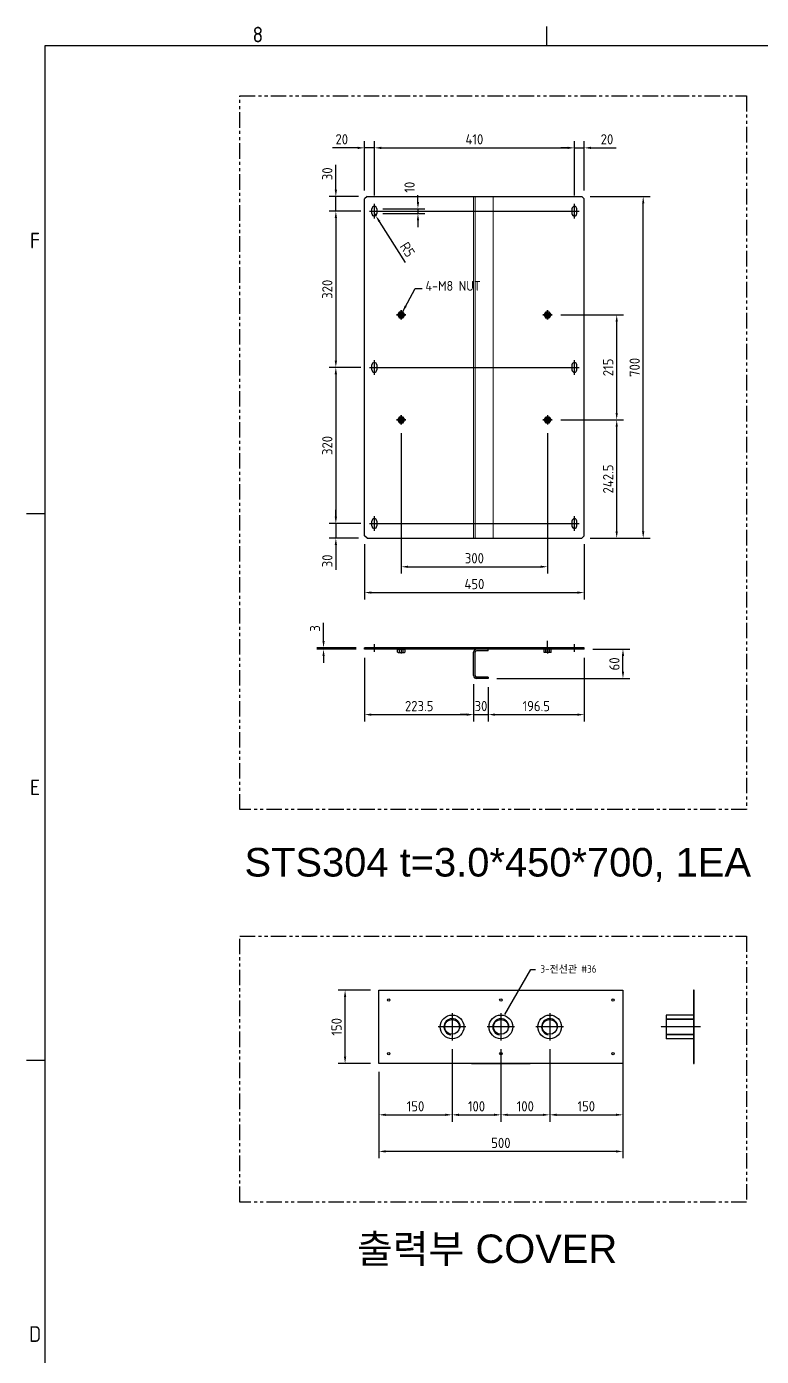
# Model space of a CAD drawing. Header units: inches. Extents: x 12 to 11036, y 8 to 6728.
# Drawn here: x 134 to 1640, y 3882 to 6606 of the extents above; entities that cross this region are included whole.
import ezdxf

# ---------------------------------------------------------------- set-up
doc = ezdxf.new("R2010")
doc.units = ezdxf.units.IN
doc.header["$MEASUREMENT"] = 0
for name, pattern in [('CENTER', [50.8, 31.75, -6.35, 6.35, -6.35]), ('CENTER2', [28.575, 19.05, -3.175, 3.175, -3.175]), ('CHAIN', [0.3543, 0.2362, -0.0295, 0.0591, -0.0295]), ('DASHED', [0.2067, 0.1654, -0.0413]), ('PHANTOMX2', [127, 63.5, -12.7, 12.7, -12.7, 12.7, -12.7])]:
    doc.linetypes.add(name, pattern=pattern)
doc.layers.add('CL', color=1, linetype='CENTER')
doc.layers.add('피치선', color=1, linetype='Continuous')
for name, color, linetype, lineweight in [('가려진 것(ISO)', 2, 'DASHED', 18), ('가시적인 것(ISO)', 3, 'Continuous', 40), ('경계(ISO)', 7, 'Continuous', 25), ('중심 표식(ISO)', 1, 'Continuous', 25)]:
    doc.layers.add(name, color=color, linetype=linetype, lineweight=lineweight)
doc.styles.get("Standard").update_dxf_attribs({"font": 'arial.ttf'})
doc.styles.add('문자 텍스트_PSTEK_POSCO', font='isocp.shx')
doc.styles.add('치수 텍스트_PSTEK_POSCO', font='isocp.shx')
doc.dimstyles.new('치수_PSTEK_POSCO', dxfattribs={"dimscale": 10, "dimtxt": 3, "dimasz": 2, "dimexe": 2, "dimexo": 2.5, "dimgap": 1, "dimtad": 1, "dimrnd": 1e-08, "dimdsep": 46, "dimtxsty": '치수 텍스트_PSTEK_POSCO', "dimcen": 0.09, "dimdle": 10, "dimclrd": 7, "dimclre": 7, "dimclrt": 2, "dimadec": 1, "dimazin": 2, "dimtfac": 1, "dimtmove": 0, "dimatfit": 3, "dimfxl": 0, "dimtolj": 1, "dimlwd": -1, "dimlwe": -1, "dimarcsym": 0})
doc.dimstyles.new('치수_PSTEK_POSCO$7', dxfattribs={"dimscale": 10, "dimtxt": 3, "dimasz": 2, "dimexe": 2, "dimexo": 2.5, "dimgap": 1, "dimtad": 1, "dimrnd": 1e-08, "dimdsep": 46, "dimtxsty": '치수 텍스트_PSTEK_POSCO', "dimcen": 0.09, "dimdle": 10, "dimclrd": 7, "dimclre": 7, "dimclrt": 2, "dimadec": 1, "dimazin": 2, "dimtfac": 1, "dimtmove": 0, "dimatfit": 3, "dimfxl": 0, "dimtolj": 1, "dimlwd": -1, "dimlwe": -1, "dimarcsym": 0})

# ---------------------------------------------------------------- blocks, each defined once
blk = doc.blocks.new('경계 Default Border')
at = {"layer": '경계(ISO)'}
for p, q in [((74.25, 410), (74.25, 412.4)), ((10, 350), (7.6, 350)), ((10, 280), (7.6, 280))]:
    blk.add_line(p, q, dxfattribs=at)
at = {"layer": '경계(ISO)', "flags": 128}
blk.add_lwpolyline([(10, 10), (10, 410), (584, 410), (584, 10), (10, 10)], dxfattribs=at)
at = {"layer": '경계(ISO)', "color": 2, "char_height": 2, "attachment_point": 7, "style": '문자 텍스트_PSTEK_POSCO'}
for s, insert in [('8', (36.55, 410.38)), ('F', (8.03, 384)), ('E', (8.03, 313.98)), ('D', (7.92, 243.98))]:
    blk.add_mtext(s, dxfattribs=dict(at, insert=insert))
blk = doc.blocks.new('A$C61623EBB')
at = {"layer": 'CL'}
for p, q in [((9.5, 0), (-9.5, 0)), ((0, 9.5), (0, -9.5))]:
    blk.add_line(p, q, dxfattribs=at)
at = {"layer": '가려진 것(ISO)'}
for p, q in [((-3.8, 6.5), (-7.5, 0)), ((-7.5, 0), (-3.8, -6.5)), ((3.8, 6.5), (-3.8, 6.5)), ((7.5, 0), (3.8, 6.5)), ((3.8, -6.5), (7.5, 0)), ((-3.8, -6.5), (3.8, -6.5))]:
    blk.add_line(p, q, dxfattribs=at)
for radius in [6.5, 3.28]:
    blk.add_circle((0, 0), radius, dxfattribs=at)
at = {"layer": '피치선'}
blk.add_arc((0, 0), 4, 255.4319, 165.4228, dxfattribs=at)
blk = doc.blocks.new('A$C7D5A04AB')
at = {"color": 4}
for p, q in [((-70, 457.5), (-75, 452.5)), ((-75, -237.5), (-75, 452.5)), ((-70, 457.5), (370, 457.5)), ((375, 452.5), (370, 457.5)), ((375, -237.5), (375, 452.5)), ((-60, 422.5), (-60, 432.5)), ((-50, 432.5), (-50, 422.5)), ((350, 432.5), (350, 422.5)), ((360, 422.5), (360, 432.5)), ((-60, 102.5), (-60, 112.5)), ((-50, 112.5), (-50, 102.5)), ((350, 112.5), (350, 102.5)), ((360, 102.5), (360, 112.5)), ((-60, -217.5), (-60, -207.5)), ((-50, -207.5), (-50, -217.5)), ((350, -207.5), (350, -217.5)), ((360, -217.5), (360, -207.5)), ((-70, -242.5), (-75, -237.5)), ((-70, -242.5), (370, -242.5)), ((370, -242.5), (375, -237.5))]:
    blk.add_line(p, q, dxfattribs=at)
for centre, start, end in [((-55, 432.5), 0, 180), ((355, 432.5), 0, 180), ((-55, 422.5), 180, 0), ((355, 422.5), 180, 0), ((-55, 112.5), 0, 180), ((355, 112.5), 0, 180), ((-55, 102.5), 180, 0), ((355, 102.5), 180, 0), ((-55, -207.5), 0, 180), ((-55, -217.5), 180, 0), ((355, -207.5), 0, 180), ((355, -217.5), 180, 0)]:
    blk.add_arc(centre, 5, start, end, dxfattribs=at)
at = {"layer": '가려진 것(ISO)', "ltscale": 10}
for p, q in [((148.5, -242.5), (148.5, 457.5)), ((151.5, -242.5), (151.5, 457.5)), ((188.5, -242.5), (188.5, 457.5))]:
    blk.add_line(p, q, dxfattribs=at)
at = {"layer": '가시적인 것(ISO)'}
for centre in [(0, 215), (300, 215), (0, 0), (300, 0)]:
    blk.add_circle(centre, 4.5, dxfattribs=at)
at = {"layer": '중심 표식(ISO)', "linetype": 'CENTER2', "ltscale": 0.05}
for p, q in [((-55, 412.5), (-55, 442.5)), ((355, 412.5), (355, 442.5)), ((-65, 427.5), (365, 427.5)), ((-55, 92.5), (-55, 122.5)), ((355, 92.5), (355, 122.5)), ((-65, 107.5), (365, 107.5)), ((-65, -212.5), (365, -212.5)), ((-55, -227.5), (-55, -197.5)), ((355, -227.5), (355, -197.5))]:
    blk.add_line(p, q, dxfattribs=at)
at = {"layer": '중심 표식(ISO)', "linetype": 'Continuous'}
for p, q in [((0, 205.5), (0, 224.5)), ((300, 205.5), (300, 224.5)), ((-9.5, 215), (9.5, 215)), ((290.5, 215), (309.5, 215)), ((-9.5, 0), (9.5, 0)), ((0, -9.5), (0, 9.5)), ((290.5, 0), (309.5, 0)), ((300, 9.5), (300, -9.5))]:
    blk.add_line(p, q, dxfattribs=at)
for p in [(0, 215), (300, 215), (0, 0), (300, 0)]:
    blk.add_blockref('A$C61623EBB', p)
blk = doc.blocks.new('A$C69FF0DC2')
for p, q in [((-7.5, -5.9), (-7.5, 0)), ((-7.5, 0), (7.5, 0)), ((-3.8, -5.9), (-3.8, 0)), ((3.8, -5.9), (3.8, 0)), ((7.5, 0), (7.5, -5.9)), ((-7.5, -5.9), (-6.5, -6.5)), ((-6.5, -6.5), (6.5, -6.5)), ((6.5, -6.5), (7.5, -5.9))]:
    blk.add_line(p, q)
for centre, radius, start, end in [((-5.6, -3.2), 3.32, 235.591, 304.409), ((0.1, 6.5), 13, 252.8014, 269.5998), ((-0.1, 6.5), 13, 270.4002, 287.1986), ((5.6, -3.2), 3.32, 235.591, 304.409)]:
    blk.add_arc(centre, radius, start, end)
at = {"layer": 'CL'}
blk.add_line((0, 2), (0, -8.5), dxfattribs=at)
blk = doc.blocks.new('A$C138348FC')
at = {"color": 4}
for p, q in [((-225, -3), (-225, 0)), ((225, 0), (-225, 0)), ((-165, 0), (165, 0)), ((225, -3), (225, 0)), ((225, -3), (-225, -3)), ((-210, -3), (-210, 0)), ((-200, -3), (-200, 0)), ((-154.5, -3), (-154.5, 0)), ((-145.5, -3), (-145.5, 0)), ((-1.5, -57), (-1.5, -9)), ((1.5, -57), (1.5, -9)), ((28.5, -6), (4.5, -6)), ((28.5, -6), (28.5, -3)), ((145.5, -3), (145.5, 0)), ((154.5, -3), (154.5, 0)), ((200, -3), (200, 0)), ((210, -3), (210, 0)), ((28.5, -60), (4.5, -60)), ((28.5, -63), (4.5, -63)), ((28.5, -60), (28.5, -63))]:
    blk.add_line(p, q, dxfattribs=at)
for centre, radius, start, end in [((4.5, -9), 6, 90, 180), ((4.5, -9), 3, 90, 180), ((4.5, -57), 6, 180, 270), ((4.5, -57), 3, 180, 270)]:
    blk.add_arc(centre, radius, start, end, dxfattribs=at)
at = {"layer": '중심 표식(ISO)', "linetype": 'Continuous'}
for p, q in [((-205, -8), (-205, 7.7)), ((205, -8), (205, 7.7))]:
    blk.add_line(p, q, dxfattribs=at)
at = {"color": 4}
blk.add_blockref('A$C69FF0DC2', (-150, -3), dxfattribs=at)
at = {"xscale": -1}
blk.add_blockref('A$C69FF0DC2', (150, -3), dxfattribs=at)
blk = doc.blocks.new('*D158')
at = {"color": 7, "linetype": 'Continuous'}
for p, q in [((742.7, 5347.4), (742.7, 5384.7)), ((809.4, 5333.4), (728.7, 5333.4)), ((809.4, 5330.4), (728.7, 5330.4)), ((742.7, 5330.4), (742.7, 5333.4)), ((742.7, 5316.4), (742.7, 5302.4))]:
    blk.add_line(p, q, dxfattribs=at)
at = {"color": 7}
for points in [[(740.4, 5347.4), (745, 5347.4), (742.7, 5333.4)], [(740.4, 5316.4), (745, 5316.4), (742.7, 5330.4)]]:
    blk.add_solid(points, dxfattribs=at)
at = {"layer": 'Defpoints', "color": 0}
for p in [(742.7, 5333.4), (826.9, 5333.4), (826.9, 5330.4)]:
    blk.add_point(p, dxfattribs=at)
at = {"color": 2, "insert": (725.2, 5373), "char_height": 21, "attachment_point": 5, "rotation": 90, "style": '치수 텍스트_PSTEK_POSCO'}
blk.add_mtext('\\A1;3', dxfattribs=at)
blk = doc.blocks.new('*D159')
at = {"color": 7, "linetype": 'Continuous'}
for p, q in [((826.9, 5312.9), (826.9, 5182.5)), ((1050.4, 5258.9), (1050.4, 5182.5)), ((840.9, 5196.5), (1036.4, 5196.5))]:
    blk.add_line(p, q, dxfattribs=at)
at = {"color": 7}
for points in [[(840.9, 5198.8), (840.9, 5194.1), (826.9, 5196.5)], [(1036.4, 5198.8), (1036.4, 5194.1), (1050.4, 5196.5)]]:
    blk.add_solid(points, dxfattribs=at)
at = {"layer": 'Defpoints', "color": 0}
for p in [(826.9, 5330.4), (1050.4, 5276.4), (1050.4, 5196.5)]:
    blk.add_point(p, dxfattribs=at)
at = {"color": 2, "insert": (938.7, 5214), "char_height": 21, "attachment_point": 5, "style": '치수 텍스트_PSTEK_POSCO'}
blk.add_mtext('\\A1;223.5', dxfattribs=at)
blk = doc.blocks.new('*D160')
at = {"color": 7, "linetype": 'Continuous'}
for p, q in [((1050.4, 5258.9), (1050.4, 5182.5)), ((1080.4, 5252.9), (1080.4, 5182.5)), ((1036.4, 5196.5), (1022.4, 5196.5)), ((1050.4, 5196.5), (1080.4, 5196.5)), ((1094.4, 5196.5), (1108.4, 5196.5))]:
    blk.add_line(p, q, dxfattribs=at)
at = {"color": 7}
for points in [[(1036.4, 5198.8), (1036.4, 5194.1), (1050.4, 5196.5)], [(1094.4, 5198.8), (1094.4, 5194.1), (1080.4, 5196.5)]]:
    blk.add_solid(points, dxfattribs=at)
at = {"layer": 'Defpoints', "color": 0}
for p in [(1050.4, 5276.4), (1080.4, 5270.4), (1080.4, 5196.5)]:
    blk.add_point(p, dxfattribs=at)
at = {"color": 2, "insert": (1065.4, 5214), "char_height": 21, "attachment_point": 5, "style": '치수 텍스트_PSTEK_POSCO'}
blk.add_mtext('\\A1;30', dxfattribs=at)
blk = doc.blocks.new('*D161')
at = {"color": 7, "linetype": 'Continuous'}
for p, q in [((1276.9, 5312.9), (1276.9, 5182.5)), ((1080.4, 5252.9), (1080.4, 5182.5)), ((1094.4, 5196.5), (1262.9, 5196.5))]:
    blk.add_line(p, q, dxfattribs=at)
at = {"color": 7}
for points in [[(1094.4, 5198.8), (1094.4, 5194.1), (1080.4, 5196.5)], [(1262.9, 5198.8), (1262.9, 5194.1), (1276.9, 5196.5)]]:
    blk.add_solid(points, dxfattribs=at)
at = {"layer": 'Defpoints', "color": 0}
for p in [(1276.9, 5330.4), (1080.4, 5270.4), (1276.9, 5196.5)]:
    blk.add_point(p, dxfattribs=at)
at = {"color": 2, "insert": (1178.7, 5214), "char_height": 21, "attachment_point": 5, "style": '치수 텍스트_PSTEK_POSCO'}
blk.add_mtext('\\A1;196.5', dxfattribs=at)
blk = doc.blocks.new('*D162')
at = {"color": 7, "linetype": 'Continuous'}
for p, q in [((1294.4, 5330.4), (1370.4, 5330.4)), ((1356.4, 5284.4), (1356.4, 5316.4)), ((1097.9, 5270.4), (1370.4, 5270.4))]:
    blk.add_line(p, q, dxfattribs=at)
at = {"color": 7}
for points in [[(1354.1, 5316.4), (1358.8, 5316.4), (1356.4, 5330.4)], [(1354.1, 5284.4), (1358.8, 5284.4), (1356.4, 5270.4)]]:
    blk.add_solid(points, dxfattribs=at)
at = {"layer": 'Defpoints', "color": 0}
for p in [(1276.9, 5330.4), (1356.4, 5330.4), (1080.4, 5270.4)]:
    blk.add_point(p, dxfattribs=at)
at = {"color": 2, "insert": (1338.9, 5300.4), "char_height": 21, "attachment_point": 5, "rotation": 90, "style": '치수 텍스트_PSTEK_POSCO'}
blk.add_mtext('\\A1;60', dxfattribs=at)
blk = doc.blocks.new('*D163')
at = {"color": 7, "linetype": 'Continuous'}
for p, q in [((767.9, 6271.9), (767.9, 6323)), ((814.4, 6257.9), (753.9, 6257.9)), ((767.9, 6227.9), (767.9, 6257.9)), ((819.4, 6227.9), (753.9, 6227.9)), ((767.9, 6213.9), (767.9, 6199.9))]:
    blk.add_line(p, q, dxfattribs=at)
at = {"color": 7}
for points in [[(765.6, 6271.9), (770.3, 6271.9), (767.9, 6257.9)], [(765.6, 6213.9), (770.3, 6213.9), (767.9, 6227.9)]]:
    blk.add_solid(points, dxfattribs=at)
at = {"layer": 'Defpoints', "color": 0}
for p in [(831.9, 6257.9), (767.9, 6227.9), (836.9, 6227.9)]:
    blk.add_point(p, dxfattribs=at)
at = {"color": 2, "insert": (750.4, 6304.5), "char_height": 21, "attachment_point": 5, "rotation": 90, "style": '치수 텍스트_PSTEK_POSCO'}
blk.add_mtext('\\A1;30', dxfattribs=at)
blk = doc.blocks.new('*D164')
at = {"color": 7, "linetype": 'Continuous'}
for p, q in [((819.4, 6227.9), (753.9, 6227.9)), ((767.9, 6213.9), (767.9, 5921.9)), ((819.4, 5907.9), (753.9, 5907.9))]:
    blk.add_line(p, q, dxfattribs=at)
at = {"color": 7}
for points in [[(765.6, 6213.9), (770.3, 6213.9), (767.9, 6227.9)], [(765.6, 5921.9), (770.3, 5921.9), (767.9, 5907.9)]]:
    blk.add_solid(points, dxfattribs=at)
at = {"layer": 'Defpoints', "color": 0}
for p in [(836.9, 6227.9), (767.9, 5907.9), (836.9, 5907.9)]:
    blk.add_point(p, dxfattribs=at)
at = {"color": 2, "insert": (750.4, 6067.9), "char_height": 21, "attachment_point": 5, "rotation": 90, "style": '치수 텍스트_PSTEK_POSCO'}
blk.add_mtext('\\A1;320', dxfattribs=at)
blk = doc.blocks.new('*D165')
at = {"color": 7, "linetype": 'Continuous'}
for p, q in [((819.4, 5907.9), (753.9, 5907.9)), ((767.9, 5893.9), (767.9, 5601.9)), ((819.4, 5587.9), (753.9, 5587.9))]:
    blk.add_line(p, q, dxfattribs=at)
at = {"color": 7}
for points in [[(765.6, 5893.9), (770.3, 5893.9), (767.9, 5907.9)], [(765.6, 5601.9), (770.3, 5601.9), (767.9, 5587.9)]]:
    blk.add_solid(points, dxfattribs=at)
at = {"layer": 'Defpoints', "color": 0}
for p in [(836.9, 5907.9), (767.9, 5587.9), (836.9, 5587.9)]:
    blk.add_point(p, dxfattribs=at)
at = {"color": 2, "insert": (750.4, 5747.9), "char_height": 21, "attachment_point": 5, "rotation": 90, "style": '치수 텍스트_PSTEK_POSCO'}
blk.add_mtext('\\A1;320', dxfattribs=at)
blk = doc.blocks.new('*D166')
at = {"color": 7, "linetype": 'Continuous'}
for p, q in [((767.9, 5601.9), (767.9, 5615.9)), ((819.4, 5587.9), (753.9, 5587.9)), ((767.9, 5587.9), (767.9, 5557.9)), ((814.4, 5557.9), (753.9, 5557.9)), ((767.9, 5543.9), (767.9, 5492.8))]:
    blk.add_line(p, q, dxfattribs=at)
at = {"color": 7}
for points in [[(765.6, 5601.9), (770.3, 5601.9), (767.9, 5587.9)], [(765.6, 5543.9), (770.3, 5543.9), (767.9, 5557.9)]]:
    blk.add_solid(points, dxfattribs=at)
at = {"layer": 'Defpoints', "color": 0}
for p in [(836.9, 5587.9), (767.9, 5557.9), (831.9, 5557.9)]:
    blk.add_point(p, dxfattribs=at)
at = {"color": 2, "insert": (750.4, 5511.4), "char_height": 21, "attachment_point": 5, "rotation": 90, "style": '치수 텍스트_PSTEK_POSCO'}
blk.add_mtext('\\A1;30', dxfattribs=at)
blk = doc.blocks.new('*D167')
at = {"color": 7, "linetype": 'Continuous'}
for p, q in [((812.9, 6357.7), (761.3, 6357.7)), ((826.9, 6270.4), (826.9, 6371.7)), ((846.9, 6357.7), (826.9, 6357.7)), ((846.9, 6260.4), (846.9, 6371.7)), ((860.9, 6357.7), (874.9, 6357.7))]:
    blk.add_line(p, q, dxfattribs=at)
at = {"color": 7}
for points in [[(812.9, 6360), (812.9, 6355.3), (826.9, 6357.7)], [(860.9, 6360), (860.9, 6355.3), (846.9, 6357.7)]]:
    blk.add_solid(points, dxfattribs=at)
at = {"layer": 'Defpoints', "color": 0}
for p in [(846.9, 6357.7), (826.9, 6252.9), (846.9, 6242.9)]:
    blk.add_point(p, dxfattribs=at)
at = {"color": 2, "insert": (780.1, 6375.2), "char_height": 21, "attachment_point": 5, "style": '치수 텍스트_PSTEK_POSCO'}
blk.add_mtext('\\A1;20', dxfattribs=at)
blk = doc.blocks.new('*D168')
at = {"color": 7, "linetype": 'Continuous'}
for p, q in [((846.9, 6260.4), (846.9, 6371.7)), ((860.9, 6357.7), (1242.9, 6357.7)), ((1256.9, 6260.4), (1256.9, 6371.7))]:
    blk.add_line(p, q, dxfattribs=at)
at = {"color": 7}
for points in [[(860.9, 6360), (860.9, 6355.3), (846.9, 6357.7)], [(1242.9, 6360), (1242.9, 6355.3), (1256.9, 6357.7)]]:
    blk.add_solid(points, dxfattribs=at)
at = {"layer": 'Defpoints', "color": 0}
for p in [(1256.9, 6357.7), (846.9, 6242.9), (1256.9, 6242.9)]:
    blk.add_point(p, dxfattribs=at)
at = {"color": 2, "insert": (1051.9, 6375.2), "char_height": 21, "attachment_point": 5, "style": '치수 텍스트_PSTEK_POSCO'}
blk.add_mtext('\\A1;410', dxfattribs=at)
blk = doc.blocks.new('*D169')
at = {"color": 7, "linetype": 'Continuous'}
for p, q in [((1242.9, 6357.7), (1228.9, 6357.7)), ((1256.9, 6260.4), (1256.9, 6371.7)), ((1256.9, 6357.7), (1276.9, 6357.7)), ((1276.9, 6270.4), (1276.9, 6371.7)), ((1290.9, 6357.7), (1342.6, 6357.7))]:
    blk.add_line(p, q, dxfattribs=at)
at = {"color": 7}
for points in [[(1242.9, 6360), (1242.9, 6355.3), (1256.9, 6357.7)], [(1290.9, 6360), (1290.9, 6355.3), (1276.9, 6357.7)]]:
    blk.add_solid(points, dxfattribs=at)
at = {"layer": 'Defpoints', "color": 0}
for p in [(1276.9, 6357.7), (1256.9, 6242.9), (1276.9, 6252.9)]:
    blk.add_point(p, dxfattribs=at)
at = {"color": 2, "insert": (1323.7, 6375.2), "char_height": 21, "attachment_point": 5, "style": '치수 텍스트_PSTEK_POSCO'}
blk.add_mtext('\\A1;20', dxfattribs=at)
blk = doc.blocks.new('*D170')
at = {"color": 7, "linetype": 'Continuous'}
for p, q in [((1228.9, 5800.4), (1357.6, 5800.4)), ((1343.6, 5571.9), (1343.6, 5786.4)), ((1289.4, 5557.9), (1357.6, 5557.9))]:
    blk.add_line(p, q, dxfattribs=at)
at = {"color": 7}
for points in [[(1341.3, 5786.4), (1345.9, 5786.4), (1343.6, 5800.4)], [(1341.3, 5571.9), (1345.9, 5571.9), (1343.6, 5557.9)]]:
    blk.add_solid(points, dxfattribs=at)
at = {"layer": 'Defpoints', "color": 0}
for p in [(1211.4, 5800.4), (1343.6, 5800.4), (1271.9, 5557.9)]:
    blk.add_point(p, dxfattribs=at)
at = {"color": 2, "insert": (1326.1, 5679.2), "char_height": 21, "attachment_point": 5, "rotation": 90, "style": '치수 텍스트_PSTEK_POSCO'}
blk.add_mtext('\\A1;242.5', dxfattribs=at)
blk = doc.blocks.new('*D171')
at = {"color": 7, "linetype": 'Continuous'}
for p, q in [((1228.9, 6015.4), (1357.6, 6015.4)), ((1343.6, 5814.4), (1343.6, 6001.4)), ((1228.9, 5800.4), (1357.6, 5800.4))]:
    blk.add_line(p, q, dxfattribs=at)
at = {"color": 7}
for points in [[(1341.3, 6001.4), (1345.9, 6001.4), (1343.6, 6015.4)], [(1341.3, 5814.4), (1345.9, 5814.4), (1343.6, 5800.4)]]:
    blk.add_solid(points, dxfattribs=at)
at = {"layer": 'Defpoints', "color": 0}
for p in [(1211.4, 6015.4), (1343.6, 6015.4), (1211.4, 5800.4)]:
    blk.add_point(p, dxfattribs=at)
at = {"color": 2, "insert": (1326.1, 5907.9), "char_height": 21, "attachment_point": 5, "rotation": 90, "style": '치수 텍스트_PSTEK_POSCO'}
blk.add_mtext('\\A1;215', dxfattribs=at)
blk = doc.blocks.new('*D172')
at = {"color": 7, "linetype": 'Continuous'}
for p, q in [((901.9, 5773.4), (901.9, 5485.4)), ((1201.9, 5773.4), (1201.9, 5485.4)), ((915.9, 5499.4), (1187.9, 5499.4))]:
    blk.add_line(p, q, dxfattribs=at)
at = {"color": 7}
for points in [[(915.9, 5501.7), (915.9, 5497.1), (901.9, 5499.4)], [(1187.9, 5501.7), (1187.9, 5497.1), (1201.9, 5499.4)]]:
    blk.add_solid(points, dxfattribs=at)
at = {"layer": 'Defpoints', "color": 0}
for p in [(901.9, 5790.9), (1201.9, 5790.9), (1201.9, 5499.4)]:
    blk.add_point(p, dxfattribs=at)
at = {"color": 2, "insert": (1051.9, 5516.9), "char_height": 21, "attachment_point": 5, "style": '치수 텍스트_PSTEK_POSCO'}
blk.add_mtext('\\A1;300', dxfattribs=at)
blk = doc.blocks.new('*D173')
at = {"color": 7, "linetype": 'Continuous'}
for p, q in [((826.9, 5545.4), (826.9, 5432.5)), ((1276.9, 5545.4), (1276.9, 5432.5)), ((840.9, 5446.5), (1262.9, 5446.5))]:
    blk.add_line(p, q, dxfattribs=at)
at = {"color": 7}
for points in [[(840.9, 5448.9), (840.9, 5444.2), (826.9, 5446.5)], [(1262.9, 5448.9), (1262.9, 5444.2), (1276.9, 5446.5)]]:
    blk.add_solid(points, dxfattribs=at)
at = {"layer": 'Defpoints', "color": 0}
for p in [(826.9, 5562.9), (1276.9, 5562.9), (1276.9, 5446.5)]:
    blk.add_point(p, dxfattribs=at)
at = {"color": 2, "insert": (1051.9, 5464), "char_height": 21, "attachment_point": 5, "style": '치수 텍스트_PSTEK_POSCO'}
blk.add_mtext('\\A1;450', dxfattribs=at)
blk = doc.blocks.new('*D174')
at = {"color": 7, "linetype": 'Continuous'}
for p, q in [((1289.4, 6257.9), (1411.9, 6257.9)), ((1397.9, 5571.9), (1397.9, 6243.9)), ((1289.4, 5557.9), (1411.9, 5557.9))]:
    blk.add_line(p, q, dxfattribs=at)
at = {"color": 7}
for points in [[(1395.6, 6243.9), (1400.2, 6243.9), (1397.9, 6257.9)], [(1395.6, 5571.9), (1400.2, 5571.9), (1397.9, 5557.9)]]:
    blk.add_solid(points, dxfattribs=at)
at = {"layer": 'Defpoints', "color": 0}
for p in [(1271.9, 6257.9), (1397.9, 6257.9), (1271.9, 5557.9)]:
    blk.add_point(p, dxfattribs=at)
at = {"color": 2, "insert": (1380.4, 5907.9), "char_height": 21, "attachment_point": 5, "rotation": 90, "style": '치수 텍스트_PSTEK_POSCO'}
blk.add_mtext('\\A1;700', dxfattribs=at)
blk = doc.blocks.new('*D175')
at = {"color": 7, "linetype": 'Continuous'}
for p, q in [((846.9, 6222.9), (849.6, 6218.7)), ((910.7, 6123), (857.1, 6206.9))]:
    blk.add_line(p, q, dxfattribs=at)
at = {"color": 7}
blk.add_solid([(859.1, 6208.2), (855.2, 6205.7), (849.6, 6218.7)], dxfattribs=at)
at = {"layer": 'Defpoints', "color": 0}
for p in [(846.9, 6222.9), (849.6, 6218.7)]:
    blk.add_point(p, dxfattribs=at)
at = {"color": 2, "insert": (914.7, 6149.3), "char_height": 21, "attachment_point": 5, "rotation": 302.557, "style": '치수 텍스트_PSTEK_POSCO'}
blk.add_mtext('\\A1;R5', dxfattribs=at)
blk = doc.blocks.new('*D176')
at = {"color": 7, "linetype": 'Continuous'}
for p, q in [((936.2, 6246.9), (936.2, 6260.9)), ((864.4, 6232.9), (950.2, 6232.9)), ((864.4, 6222.9), (950.2, 6222.9)), ((936.2, 6232.9), (936.2, 6222.9)), ((936.2, 6208.9), (936.2, 6194.9))]:
    blk.add_line(p, q, dxfattribs=at)
at = {"color": 7}
for points in [[(933.9, 6246.9), (938.6, 6246.9), (936.2, 6232.9)], [(933.9, 6208.9), (938.6, 6208.9), (936.2, 6222.9)]]:
    blk.add_solid(points, dxfattribs=at)
at = {"layer": 'Defpoints', "color": 0}
for p in [(846.9, 6232.9), (846.9, 6222.9), (936.2, 6222.9)]:
    blk.add_point(p, dxfattribs=at)
at = {"color": 2, "insert": (919, 6277), "char_height": 21, "attachment_point": 5, "rotation": 90, "style": '치수 텍스트_PSTEK_POSCO'}
blk.add_mtext('\\A1;10', dxfattribs=at)
blk = doc.blocks.new('*D218')
at = {"color": 7, "linetype": 'Continuous'}
for p, q in [((1006.2, 4511), (1006.2, 4362.5)), ((856.2, 4464.3), (856.2, 4362.5)), ((870.2, 4376.5), (992.2, 4376.5))]:
    blk.add_line(p, q, dxfattribs=at)
at = {"color": 7}
for points in [[(870.2, 4378.9), (870.2, 4374.2), (856.2, 4376.5)], [(992.2, 4378.9), (992.2, 4374.2), (1006.2, 4376.5)]]:
    blk.add_solid(points, dxfattribs=at)
at = {"layer": 'Defpoints', "color": 0}
for p in [(1006.2, 4528.5), (856.2, 4481.8), (1006.2, 4376.5)]:
    blk.add_point(p, dxfattribs=at)
at = {"color": 2, "insert": (931.2, 4394), "char_height": 21, "attachment_point": 5, "style": '치수 텍스트_PSTEK_POSCO'}
blk.add_mtext('\\A1;150', dxfattribs=at)
blk = doc.blocks.new('*D219')
at = {"color": 7, "linetype": 'Continuous'}
for p, q in [((1006.2, 4511), (1006.2, 4362.5)), ((1106.2, 4511), (1106.2, 4362.5)), ((1020.2, 4376.5), (1092.2, 4376.5))]:
    blk.add_line(p, q, dxfattribs=at)
at = {"color": 7}
for points in [[(1020.2, 4378.9), (1020.2, 4374.2), (1006.2, 4376.5)], [(1092.2, 4378.9), (1092.2, 4374.2), (1106.2, 4376.5)]]:
    blk.add_solid(points, dxfattribs=at)
at = {"layer": 'Defpoints', "color": 0}
for p in [(1006.2, 4528.5), (1106.2, 4528.5), (1106.2, 4376.5)]:
    blk.add_point(p, dxfattribs=at)
at = {"color": 2, "insert": (1056.2, 4394), "char_height": 21, "attachment_point": 5, "style": '치수 텍스트_PSTEK_POSCO'}
blk.add_mtext('\\A1;100', dxfattribs=at)
blk = doc.blocks.new('*D220')
at = {"color": 7, "linetype": 'Continuous'}
for p, q in [((1106.2, 4511), (1106.2, 4362.5)), ((1206.2, 4511), (1206.2, 4362.5)), ((1120.2, 4376.5), (1192.2, 4376.5))]:
    blk.add_line(p, q, dxfattribs=at)
at = {"color": 7}
for points in [[(1120.2, 4378.9), (1120.2, 4374.2), (1106.2, 4376.5)], [(1192.2, 4378.9), (1192.2, 4374.2), (1206.2, 4376.5)]]:
    blk.add_solid(points, dxfattribs=at)
at = {"layer": 'Defpoints', "color": 0}
for p in [(1106.2, 4528.5), (1206.2, 4528.5), (1206.2, 4376.5)]:
    blk.add_point(p, dxfattribs=at)
at = {"color": 2, "insert": (1156.2, 4394), "char_height": 21, "attachment_point": 5, "style": '치수 텍스트_PSTEK_POSCO'}
blk.add_mtext('\\A1;100', dxfattribs=at)
blk = doc.blocks.new('*D221')
at = {"color": 7, "linetype": 'Continuous'}
for p, q in [((1206.2, 4511), (1206.2, 4362.5)), ((1356.2, 4499.8), (1356.2, 4362.5)), ((1220.2, 4376.5), (1342.2, 4376.5))]:
    blk.add_line(p, q, dxfattribs=at)
at = {"color": 7}
for points in [[(1220.2, 4378.9), (1220.2, 4374.2), (1206.2, 4376.5)], [(1342.2, 4378.9), (1342.2, 4374.2), (1356.2, 4376.5)]]:
    blk.add_solid(points, dxfattribs=at)
at = {"layer": 'Defpoints', "color": 0}
for p in [(1206.2, 4528.5), (1356.2, 4517.3), (1356.2, 4376.5)]:
    blk.add_point(p, dxfattribs=at)
at = {"color": 2, "insert": (1281.2, 4394), "char_height": 21, "attachment_point": 5, "style": '치수 텍스트_PSTEK_POSCO'}
blk.add_mtext('\\A1;150', dxfattribs=at)
blk = doc.blocks.new('*D224')
at = {"color": 7, "linetype": 'Continuous'}
for p, q in [((856.2, 4464.3), (856.2, 4287.5)), ((1356.2, 4464.3), (1356.2, 4287.5)), ((1342.2, 4301.5), (870.2, 4301.5))]:
    blk.add_line(p, q, dxfattribs=at)
at = {"color": 7}
for points in [[(870.2, 4303.9), (870.2, 4299.2), (856.2, 4301.5)], [(1342.2, 4303.9), (1342.2, 4299.2), (1356.2, 4301.5)]]:
    blk.add_solid(points, dxfattribs=at)
at = {"layer": 'Defpoints', "color": 0}
for p in [(856.2, 4481.8), (1356.2, 4481.8), (856.2, 4301.5)]:
    blk.add_point(p, dxfattribs=at)
at = {"color": 2, "insert": (1106.2, 4319), "char_height": 21, "attachment_point": 5, "style": '치수 텍스트_PSTEK_POSCO'}
blk.add_mtext('\\A1;500', dxfattribs=at)
blk = doc.blocks.new('*D225')
at = {"color": 7, "linetype": 'Continuous'}
for p, q in [((838.7, 4631.8), (772.9, 4631.8)), ((786.9, 4495.8), (786.9, 4617.8)), ((838.7, 4481.8), (772.9, 4481.8))]:
    blk.add_line(p, q, dxfattribs=at)
at = {"color": 7}
for points in [[(784.5, 4617.8), (789.2, 4617.8), (786.9, 4631.8)], [(784.5, 4495.8), (789.2, 4495.8), (786.9, 4481.8)]]:
    blk.add_solid(points, dxfattribs=at)
at = {"layer": 'Defpoints', "color": 0}
for p in [(786.9, 4631.8), (856.2, 4631.8), (856.2, 4481.8)]:
    blk.add_point(p, dxfattribs=at)
at = {"color": 2, "insert": (769.4, 4556.8), "char_height": 21, "attachment_point": 5, "rotation": 90, "style": '치수 텍스트_PSTEK_POSCO'}
blk.add_mtext('\\A1;150', dxfattribs=at)

msp = doc.modelspace()

# ---------------------------------------------------------------- linework, layer by layer
for p, q in [((886.901, 5333.384), (1216.901, 5333.384)), ((856.191, 4631.758), (1356.191, 4631.758)), ((856.191, 4481.758), (856.191, 4631.758)), ((1356.191, 4631.758), (1356.191, 4481.758)), ((1500.756, 4631.758), (1500.756, 4628.758)), ((1502.356, 4631.758), (1500.756, 4631.758)), ((1502.356, 4628.758), (1502.356, 4631.758)), ((1500.756, 4628.758), (1500.756, 4484.758)), ((1502.356, 4484.758), (1502.356, 4628.758)), ((1444.756, 4581.008), (1444.756, 4532.508)), ((1500.756, 4581.008), (1444.756, 4581.008)), ((1500.756, 4532.508), (1444.756, 4532.508)), ((1356.191, 4481.758), (856.191, 4481.758)), ((1046.191, 4481.758), (1166.191, 4481.758)), ((1500.756, 4484.758), (1500.756, 4481.758)), ((1500.756, 4481.758), (1502.356, 4481.758)), ((1502.356, 4481.758), (1502.356, 4484.758))]:
    msp.add_line(p, q)
at = {"color": 2, "linetype": 'PHANTOMX2', "ltscale": 0.5}
for points in [[(571.076, 6464.032), (1609.887, 6464.032), (1609.887, 5001.955), (571.076, 5001.955)], [(571.076, 4742.475), (1609.887, 4742.475), (1609.887, 4197.677), (571.076, 4197.677)]]:
    msp.add_lwpolyline(points, close=True, dxfattribs=at)
for centre, radius in [((876.191, 4611.758), 2.5), ((1106.191, 4611.758), 2.5), ((1336.191, 4611.758), 2.5), ((1006.191, 4556.758), 24.25), ((1106.191, 4556.758), 24.25), ((1206.191, 4556.758), 24.25), ((1006.191, 4556.758), 15.146), ((1106.191, 4556.758), 15.146), ((1206.191, 4556.758), 15.146), ((876.191, 4501.758), 2.5), ((1106.191, 4501.758), 2.5), ((1336.191, 4501.758), 2.5)]:
    msp.add_circle(centre, radius)
for centre in [(1006.191, 4556.758), (1106.191, 4556.758), (1206.191, 4556.758)]:
    msp.add_arc(centre, 16.625, 350, 260)
at = {"layer": '가려진 것(ISO)', "ltscale": 12.666578}
for p, q in [((1502.356, 4573.383), (1444.756, 4573.383)), ((1502.356, 4571.904), (1444.756, 4571.904)), ((1502.356, 4541.613), (1444.756, 4541.613)), ((1444.756, 4540.134), (1502.356, 4540.134))]:
    msp.add_line(p, q, dxfattribs=at)
at = {"layer": '중심 표식(ISO)', "linetype": 'Continuous'}
msp.add_line((1201.901, 5325.384), (1201.901, 5347.884), dxfattribs=at)
at = {"layer": '중심 표식(ISO)', "linetype": 'CHAIN', "ltscale": 19.051651}
for p, q in [((1006.191, 4585.008), (1006.191, 4528.508)), ((1006.191, 4577.383), (1006.191, 4536.134)), ((1106.191, 4585.008), (1106.191, 4528.508)), ((1206.191, 4585.008), (1206.191, 4528.508)), ((1034.441, 4556.758), (977.941, 4556.758)), ((1026.815, 4556.758), (985.566, 4556.758)), ((1134.441, 4556.758), (1077.941, 4556.758)), ((1234.441, 4556.758), (1177.941, 4556.758)), ((1515.308, 4556.758), (1433.829, 4556.758))]:
    msp.add_line(p, q, dxfattribs=at)

# ---------------------------------------------------------------- block references
at = {"xscale": 16, "yscale": 16, "zscale": 16}
msp.add_blockref('경계 Default Border', (12.454, 7.72), dxfattribs=at)
for name, p in [('A$C7D5A04AB', (901.901, 5800.431)), ('A$C138348FC', (1051.901, 5333.384))]:
    msp.add_blockref(name, p)

# ---------------------------------------------------------------- texts
at = {"color": 1, "linetype": 'Continuous'}
for s, p in [('STS304 t=3.0*450*700, 1EA', (580.734, 4864.748)), ('출력부 COVER', (811.151, 4072.812))]:
    msp.add_text(s, height=58.5, dxfattribs=at).set_placement(p)
at = {"color": 2, "attachment_point": 1, "style": '치수 텍스트_PSTEK_POSCO'}
for s, insert, char_height in [('4-M8 NUT', (951.557, 6084.81), 20), ('{\\fISOCP|b0|i0|c0|p2;3-\\fGulim|b0|i0|c129|p50;전선관\\fISOCP|b0|i0|c0|p2; #36}', (1187.232, 4682.874), 15)]:
    msp.add_mtext(s, dxfattribs=dict(at, insert=insert, char_height=char_height))

# ---------------------------------------------------------------- dimensions: what is measured, and where the dimension line sits
for base, p1, p2, picture, middle in [((846.901, 6357.661), (826.901, 6252.931), (846.901, 6242.931), '*D167', (780.076, 6357.661)), ((1080.401, 5196.456), (1050.401, 5276.384), (1080.401, 5270.384), '*D160', (1065.401, 5196.456))]:
    dim = msp.add_linear_dim(base=base, p1=p1, p2=p2, dimstyle='치수_PSTEK_POSCO', override={"dimscale": 7, "dimfxl": 4, "dimarcsym": 1})
    dim.commit()
    dim.dimension.update_dxf_attribs({"geometry": picture, "text_midpoint": middle, "dimtype": 160})
for base, p1, p2, override, picture, middle in [((1256.901, 6357.661), (846.901, 6242.931), (1256.901, 6242.931), {"dimscale": 7, "dimfxl": 4, "dimarcsym": 1}, '*D168', (1051.901, 6375.161)), ((1276.901, 6357.661), (1256.901, 6242.931), (1276.901, 6252.931), {"dimscale": 7, "dimfxl": 4, "dimarcsym": 1}, '*D169', (1323.726, 6375.163)), ((1201.901, 5499.393), (901.901, 5790.93), (1201.901, 5790.93), {"dimscale": 7, "dimtmove": 1, "dimfxl": 4, "dimarcsym": 1}, '*D172', (1051.901, 5516.893)), ((1276.901, 5446.548), (826.901, 5562.931), (1276.901, 5562.931), {"dimscale": 7, "dimtmove": 1, "dimfxl": 4, "dimarcsym": 1}, '*D173', (1051.901, 5464.048)), ((1050.401, 5196.456), (826.901, 5330.384), (1050.401, 5276.384), {"dimscale": 7, "dimfxl": 4, "dimarcsym": 1}, '*D159', (938.651, 5213.958)), ((1276.901, 5196.456), (1080.401, 5270.384), (1276.901, 5330.384), {"dimscale": 7, "dimfxl": 4, "dimarcsym": 1}, '*D161', (1178.651, 5213.956)), ((1006.191, 4376.531), (856.191, 4481.758), (1006.191, 4528.508), {"dimscale": 7, "dimtmove": 1, "dimfxl": 4, "dimarcsym": 1}, '*D218', (931.191, 4394.031)), ((1106.191, 4376.531), (1006.191, 4528.508), (1106.191, 4528.508), {"dimscale": 7, "dimtmove": 1, "dimfxl": 4, "dimarcsym": 1}, '*D219', (1056.191, 4394.031)), ((1206.191, 4376.531), (1106.191, 4528.508), (1206.191, 4528.508), {"dimscale": 7, "dimtmove": 1, "dimfxl": 4, "dimarcsym": 1}, '*D220', (1156.191, 4394.031)), ((1356.191, 4376.531), (1206.191, 4528.508), (1356.191, 4517.3), {"dimscale": 7, "dimtmove": 1, "dimfxl": 4, "dimarcsym": 1}, '*D221', (1281.191, 4394.031)), ((856.191, 4301.531), (1356.191, 4481.758), (856.191, 4481.758), {"dimscale": 7, "dimtmove": 1, "dimfxl": 4, "dimarcsym": 1}, '*D224', (1106.191, 4319.031))]:
    dim = msp.add_linear_dim(base=base, p1=p1, p2=p2, dimstyle='치수_PSTEK_POSCO', override=override)
    dim.commit()
    dim.dimension.update_dxf_attribs({"geometry": picture, "text_midpoint": middle})
for base, p1, p2, override, picture, middle in [((767.925, 6227.931), (831.901, 6257.931), (836.901, 6227.931), {"dimscale": 7, "dimfxl": 4, "dimarcsym": 1}, '*D163', (767.925, 6304.49)), ((936.217, 6222.931), (846.901, 6232.931), (846.901, 6222.931), {"dimscale": 7, "dimtmove": 1, "dimfxl": 4, "dimarcsym": 1}, '*D176', (936.452, 6277.002))]:
    dim = msp.add_linear_dim(base=base, p1=p1, p2=p2, angle=90, dimstyle='치수_PSTEK_POSCO', override=override)
    dim.commit()
    dim.dimension.update_dxf_attribs({"geometry": picture, "text_midpoint": middle, "dimtype": 160})
for base, p1, p2, override, picture, middle in [((1397.912, 6257.931), (1271.901, 5557.931), (1271.901, 6257.931), {"dimscale": 7, "dimtmove": 1, "dimfxl": 4, "dimarcsym": 1}, '*D174', (1380.412, 5907.931)), ((767.925, 5907.931), (836.901, 6227.931), (836.901, 5907.931), {"dimscale": 7, "dimtmove": 1, "dimfxl": 4, "dimarcsym": 1}, '*D164', (750.423, 6067.931)), ((1343.59, 6015.431), (1211.401, 5800.431), (1211.402, 6015.431), {"dimscale": 7, "dimtmove": 1, "dimfxl": 4, "dimarcsym": 1}, '*D171', (1326.088, 5907.931)), ((767.925, 5587.931), (836.901, 5907.931), (836.901, 5587.931), {"dimscale": 7, "dimtmove": 1, "dimfxl": 4, "dimarcsym": 1}, '*D165', (750.423, 5747.931)), ((1343.59, 5800.431), (1271.901, 5557.931), (1211.402, 5800.431), {"dimscale": 7, "dimtmove": 1, "dimfxl": 4, "dimarcsym": 1}, '*D170', (1326.088, 5679.181)), ((767.925, 5557.931), (836.901, 5587.931), (831.901, 5557.931), {"dimscale": 7, "dimfxl": 4, "dimarcsym": 1}, '*D166', (750.425, 5511.373)), ((742.686, 5333.384), (826.901, 5330.384), (826.901, 5333.384), {"dimscale": 7, "dimfxl": 4, "dimarcsym": 1}, '*D158', (725.186, 5373.019)), ((1356.442, 5330.384), (1080.401, 5270.384), (1276.901, 5330.384), {"dimscale": 7, "dimfxl": 4, "dimarcsym": 1}, '*D162', (1338.942, 5300.384)), ((786.875, 4631.758), (856.191, 4481.758), (856.191, 4631.758), {"dimscale": 7, "dimtmove": 1, "dimfxl": 4, "dimarcsym": 1}, '*D225', (769.375, 4556.758))]:
    dim = msp.add_linear_dim(base=base, p1=p1, p2=p2, angle=90, dimstyle='치수_PSTEK_POSCO', override=override)
    dim.commit()
    dim.dimension.update_dxf_attribs({"geometry": picture, "text_midpoint": middle})
dim = msp.add_radius_dim(center=(846.901, 6222.931), mpoint=(849.591, 6218.717), dimstyle='치수_PSTEK_POSCO', override={"dimscale": 7, "dimtmove": 1, "dimfxl": 4, "dimarcsym": 1})
dim.commit()
dim.dimension.update_dxf_attribs({"geometry": '*D175', "text_midpoint": (899.921, 6139.889), "dimtype": 164})

# ---------------------------------------------------------------- leaders
at = {"annotation_type": 0, "has_hookline": 1, "hookline_direction": 0}
for points, override, text_width in [([(904.309, 6020.98), (930.557, 6069.81), (944.557, 6069.81)], {"dimscale": 7, "dimgap": 1, "dimtad": 0, "dimfxl": 4, "dimarcsym": 1}, 112), ([(1114.274, 4582.052), (1167.238, 4674.193), (1177.238, 4674.193)], {"dimscale": 5, "dimgap": 1, "dimtad": 0}, 124.862)]:
    msp.add_leader(points, dimstyle='치수_PSTEK_POSCO$7', override=override, dxfattribs=dict(at, text_width=text_width))

doc.saveas('drawing.dxf')
